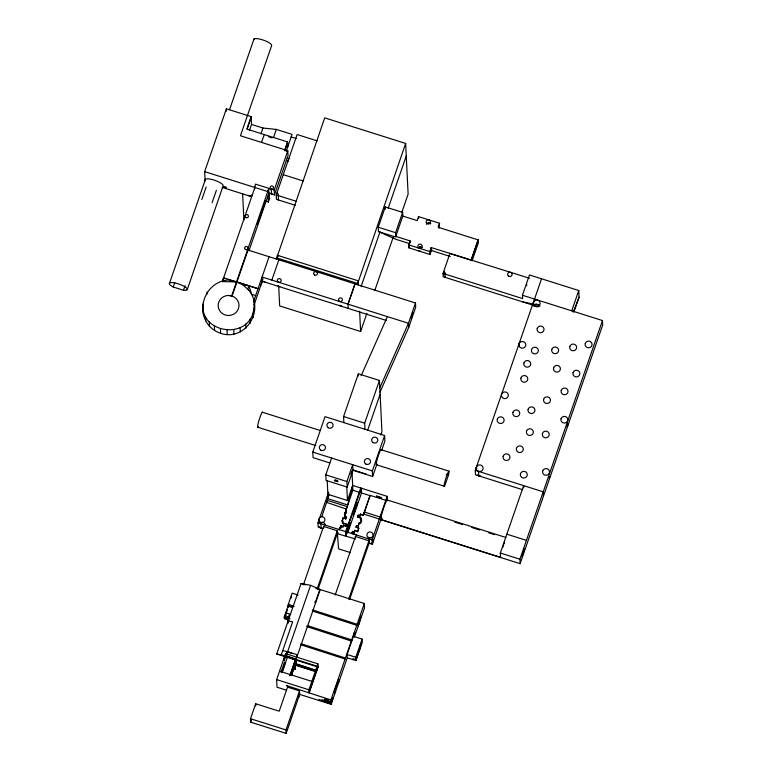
<?xml version="1.0" encoding="UTF-8"?>
<svg xmlns="http://www.w3.org/2000/svg" width="772" height="772" viewBox="0 0 772 772"><rect width="100%" height="100%" fill="white"/><g stroke="black" fill="none" stroke-linecap="round" stroke-linejoin="round"><path stroke-width="1.16" d="M334.585 694.298L334.421 691.239L338.599 679.177L338.754 682.236M230.133 280.747L236.512 281.877L230.133 280.747L230.403 279.947C203.914 279.725 192.17 315.613 214.597 330.474C241.761 346.985 267.546 311.463 247.87 288.969L248.951 285.804L236.946 282.012L242.784 284.752L248.516 289.876M242.948 283.942L242.784 284.752L248.951 285.843L258.031 288.68L223.629 277.804L222.317 281.597L236.502 281.905M223.417 281.24L223.629 277.804M526.639 285.698L526.755 284.636M203.055 308.356L203.48 306.233M253.264 317.466L253.052 313.22L254.326 306.87M501.559 394.376L501.414 395.1A3.474 3.339 -2.8 0 0 505.863 398.477A3.474 3.339 -2.8 0 0 507.667 393.286A3.474 3.339 -2.8 0 0 501.974 393.459L501.646 394.116M329.268 494.177L321.837 516.68M387.39 500.825L387.177 496.357L352.659 485.453L347.67 504.956L328.09 498.77L327.222 480.937M261.032 284.849L262.268 281.124L265.028 282.118M205.111 180.86L204.657 171.625L226.389 108.804L251.132 116.63L251.518 124.417L249.559 130.072M169.599 282.948L205.487 179.21M229.593 109.556L254.007 38.976M201.849 199.475L206.153 187.036M173.246 287.01A9.515 2.461 19.1 0 1 171.413 282.581A9.515 2.461 19.1 0 1 184.933 286.846A9.515 2.461 19.1 0 1 183.495 290.253L173.246 287.001L174.8 282.504M212.097 202.718L216.401 190.269M183.495 290.253L185.048 285.737M187.239 289.616L223.127 185.869A9.515 2.461 19.1 0 0 214.018 180.079A9.515 2.461 19.1 0 0 205.207 180.204M251.132 116.63L246.828 129.069L287.522 141.923L287.763 146.815M247.262 128.799L251.18 117.489M260.984 133.681L262.943 128.027L276.328 129.406L292.067 134.376L286.209 151.302M261.525 142.415L264.236 134.569M222.317 281.597L254.992 187.123M273.587 137.32L276.328 129.406M268.994 188.397L267.884 191.61L204.657 171.625M248.005 250.051L232.082 296.081L229.207 295.483A10.412 10.007 -2.8 0 0 218.601 308.385A10.412 10.007 -2.8 0 0 234.794 313.5A10.412 10.007 -2.8 0 0 234.321 297.114L232.082 296.062M257.433 224.44L265.404 201.405M248.951 250.765L268.868 193.174L268.666 188.937L231.648 295.937L229.207 295.493M268.386 202.003L268.125 196.503L269.235 193.29L269.505 198.79L268.386 202.003L265.008 200.932M284.81 149.778L287.522 141.923M284.849 150.636L287.56 142.791M268.868 193.174L274.436 194.94L274.195 190.047L287.792 150.723L240.449 135.756L271.628 45.625A9.505 2.461 19.1 0 0 262.528 39.845A9.505 2.461 19.1 0 0 253.718 39.97M274.436 194.94L288.033 155.616L287.792 150.723M295.28 205.294L276.434 199.34L276.231 194.959L297.143 134.531L317.109 140.842M269.09 256.719L253.872 300.713L254.075 304.95L263.049 278.866M271.84 280.101L278.866 259.807M348.008 304.168L355.023 283.884L348.008 304.168L348.211 308.414M357.301 284.607L405.638 143.447L324.703 117.865L276.366 259.016M409.16 243.489L395.93 239.301L378.463 231.59L378.251 227.219L385.267 206.915L402.627 212.406L402.839 216.778M361.093 286.566L379.94 232.082M388.191 208.247L406.255 156.031M329.673 462.91L313.056 457.661L312.776 452.093L325.031 416.658L384.61 435.495L384.881 441.063L381.744 450.124M278.682 285.659L279.667 305.915L360.611 331.497L366.893 313.335M374.738 290.629L393.199 237.284M401.836 212.31L408.118 194.148L405.638 143.447M378.463 231.59L395.824 237.081L395.602 232.7L402.627 212.406M343.868 422.612L343.579 416.523L358.353 373.802L379.438 380.461L381.947 431.683L380.779 435.061M347.159 487.093L346.889 481.525L352.698 464.705L352.978 470.273L347.159 487.093L326.073 480.425L325.803 474.857L331.613 458.047M529.64 278.296L431.143 247.551L431.307 250.813L431.731 249.588L429.907 254.47L408.89 247.831L408.745 244.898L410.125 240.912L395.785 236.377L402.81 216.073L417.15 220.609L418.53 216.614L439.548 223.262L438.998 228.184M408.89 247.831L409.575 245.834M291.343 607.139L288.381 606.194L288.284 604.351L292.163 593.157L298.098 595.038M289.133 620.234L284.366 618.729L284.279 616.886L288.139 605.702L292.656 607.13M290.735 598.377L291.401 596.438M285.322 614.946L284.318 617.851L287.338 618.797L287.387 619.684M285.659 613.972L287.493 609.697M288.381 606.194L289.066 604.215M322.85 528.637L318.209 527.17L317.996 522.856L328.621 492.16M250.495 718.722L255.677 703.755L279.203 711.195L287.522 687.128L299.497 690.911L299.661 694.375L286.161 733.4L250.668 722.177L250.495 718.722L285.997 729.936L286.161 733.4M250.668 722.177L251.411 720.044M286.624 690.255L277.023 687.215L276.646 679.592L285.621 653.643L317.9 663.852L308.925 689.792L309.08 693.024L318.054 667.076L276.694 654L301.08 583.507L310.585 585.321L320.216 589.547L297.278 655.901L297.22 654.752L287.155 651.51L292.183 653.662M303.367 584.867L323.584 526.436L337.287 530.769L337.403 533.24L318.045 589.2L317.562 589.046M281.24 654.868L292.665 621.827L288.12 620.958L288.236 623.149M364.953 429.28L364.664 423.191L379.438 380.461M276.694 654L285.727 655.727L287.155 651.51M310.585 585.321L286.2 655.814L295.444 659.886L289.983 675.674M281.037 672.113L284.521 662.029L284.656 664.76L282.33 671.486M282.031 672.721L287.435 657.117M350.835 474.191L351.955 470.959L352.891 490.23L345.518 511.566L346.338 511.826L345.788 513.438L344.93 512.714L345.788 513.438M367.665 430.236L380.113 394.26M429.907 254.47L429.763 251.547L431.143 247.551M439.548 223.262L438.168 227.257L478.196 239.909L471.171 260.203L451.186 253.892M247.571 249.916L415.49 302.991L408.465 323.285L379.805 387.882M327.878 494.302L347.458 500.497L352.659 485.453M317.07 589.2L337.287 530.769M380.007 392.118L408.678 327.531L415.693 307.237L415.49 302.991M339.111 529.563L339.863 527.382L340.674 528.096L339.863 527.382M342.363 523.184L342.903 521.602L342.102 520.897L343.241 517.607L345.74 518.852L343.241 517.607M344.93 512.714L344.611 516.671L346.31 517.201L345.74 518.852M345.518 511.566L347.111 506.596L327.531 500.401L326.778 502.562M338.194 532.738L337.818 533.828L355.554 538.981M339.13 530.026L339.883 527.845M342.131 521.361L343.27 518.07M344.959 513.177L344.38 514.837L345.152 515.078M342.102 520.897L342.884 521.139L342.343 522.721L347.439 524.333L346.898 526.446L343.501 525.375L346.898 526.446M344.611 516.671L345.132 514.625M340.655 527.633L341.224 525.993L340.674 528.096M345.76 512.984L346.319 511.373L345.489 511.103M289.963 675.365L295.425 659.568L296.689 660.321L295.444 663.901L316.819 670.656L295.425 663.544L296.67 659.963M295.83 659.693L297.22 654.752M319.83 589.432L315.333 602.44L314.532 602.189M291.092 673.744L293.785 665.947M294.171 664.827L294.209 663.505M291.546 674.757L295.02 664.731L315.265 671.129M291.565 675.124L295.029 665.097M340.452 526.205L342.951 526.986L343.482 524.912M345.711 518.388L346.29 516.748L344.582 516.207M342.951 526.986L343.501 525.375M295.512 665.001L295.251 669.498L294.007 669.102L294.422 667.905M346.869 525.983L347.439 524.333M347.854 530.798L350.556 522.972M353.267 515.146L357.523 502.852M347.603 533.201L361.528 492.961L361.296 488.213L346.213 531.812L346.445 536.55M352.978 470.273L372.625 476.488L372.355 470.92L384.61 435.495M351.955 533.018L356.577 534.928L351.984 533.481L352.514 531.397L354.232 532.39L352.514 531.397M360.524 523.512L361.643 520.289L360.456 519.923L361.016 518.282L357.629 517.211L358.169 515.117L359.887 516.111L358.169 515.117M351.984 533.481L352.543 531.86M357.629 517.211L358.189 515.58M372.625 476.488L376.958 463.982A7.961 0.791 -72.5 0 1 377.633 457.912A7.961 0.791 -72.5 0 1 381.204 449.902M532.651 305.036L443.205 276.762L443.041 273.433L450.057 253.139M354.203 531.927L354.773 530.296L357.706 531.676L355.767 531.059M357.706 531.676L358.826 528.434L355.921 527.054L356.481 525.433L358.169 525.964M359.858 515.648L360.428 514.017L363.332 515.397L361.412 514.789M354.232 532.39L354.773 530.296M359.887 516.111L360.428 514.017M285.997 729.936L299.497 690.911M299.575 693.488L298.619 697.27L299.623 694.375L331.149 704.325L347.255 657.812L347.091 654.511L353.383 636.321L362.107 639.081L362.271 642.381L355.95 660.562L347.255 657.812M358.16 526.012L359.308 522.673L360.505 523.059L361.614 519.836L360.428 519.459L360.997 517.819L357.6 516.748M358.198 526.427L359.308 522.673M335.222 594.932L355.438 536.511L368.919 540.767L369.045 543.247L349.687 599.207M357.677 531.213L358.806 527.971L355.921 527.054M363.313 514.934L370.135 495.363L386.318 500.478M363.332 515.397L370.135 495.363M309.051 692.416L318.025 666.468L285.746 656.268L284.318 660.417L284.183 657.792M348.712 599.197L368.919 540.767M369.045 543.247L372.307 544.27L372.094 539.956L387.177 496.357M372.307 544.27L380.866 519.517L382.381 520.135L381.619 517.501M472.097 260.878L478.341 242.833L478.177 239.532L471.171 260.203M331.169 704.325L330.947 699.934L364.307 603.492L315.671 588.119M354.261 633.754L354.676 632.548M322.088 701.458L322.001 699.702L331.053 702.559L332.008 698.776L332.153 701.42M331.053 702.559L332.066 699.664M355.979 660.571L355.815 657.271L362.107 639.081M361.248 643.607L360.244 646.502L360.206 645.624M448.484 474.963L444.865 485.424A7.961 0.791 -72.5 0 1 444.749 482.201A7.961 0.791 -72.5 0 1 448.291 471.981A7.961 0.791 -72.5 0 1 448.484 474.963L446.187 474.23M443.041 273.433L522.615 298.59L522.451 295.261L529.476 274.967L578.759 290.542L579.077 297.201L574.011 311.859M522.731 489.747L475.494 474.819L475.272 470.351L541.539 278.779M571.734 310.836L578.759 290.542M500.546 557.49L500.324 553.022L523.638 485.636L523.744 487.875M380.654 515.204L380.876 519.662L520.125 563.676L519.913 559.217L602.469 320.554L522.451 295.261M520.125 563.676L602.681 325.012L602.469 320.554M363.631 514.528L364.365 512.048L380.548 517.163M573.21 312.11L579.077 297.201M361.151 375.742L387.38 316.617M202.843 304.11C200.44 332.375 244.917 339.921 253.052 313.22M519.093 343.685L519.421 343.019A3.474 3.339 -2.8 0 1 525.114 342.845A3.474 3.339 -2.8 0 1 523.319 348.037A3.474 3.339 -2.8 0 1 518.861 344.659L519.006 343.936L519.112 346.165M278.673 255.677L276.308 257.771L357.243 283.353M282.668 650.719L287.638 651.664M522.779 301.92L532.593 303.888M535.913 304.554L539.31 305.239M251.518 124.417L262.943 128.027M291.044 136.914L296.303 138.574M268.714 136.827L272.043 137.879M287.184 158.192L289.288 158.849M286.258 160.451L288.361 161.116M283.256 174.675L303.222 180.986M428.624 222.693L430.844 223.388M274.195 190.047L255.464 184.122L254.451 189.294M276.231 194.959L296.197 201.27M378.251 227.219L395.602 232.7M419.688 246.808L421.975 247.532M431.287 250.475L450.221 256.468M408.745 244.898L429.763 251.547M248.179 195.374L251.19 196.32L251.151 195.441M222.124 187.374L251.276 196.59L251.228 195.712M535.874 303.898L539.29 304.979M538.258 306.812L534.842 305.731L534.774 304.332M277.187 255.204L358.131 280.796L358.353 285.37M386.463 320.505L262.277 281.249L262.065 277.003L408.465 323.285L408.678 327.531M255.648 295.57L251.643 294.306L248.951 285.843M343.579 416.523L364.664 423.191M475.272 470.351L543.218 491.832L543.44 496.29M262.297 412.2L320.235 430.506M380.963 449.642L448.87 471.103M257.752 427.244L315.69 445.55M376.389 464.763L444.305 486.235M312.776 452.093L372.355 470.92M352.736 469.849L366.053 474.066M325.803 474.857L346.889 481.525M506.847 534.185L526.427 540.371M360.852 489.766L361.373 489.93M505.882 537.466L387.351 499.995A10.422 1.042 -72.5 0 0 383.973 506.943A10.422 1.042 -72.5 0 0 380.837 518.842M454.64 522.075L462.611 524.593M471.731 527.479L479.711 529.997M488.83 532.883L494.524 534.687M352.891 490.23L358.97 492.15M370.155 495.682L360.997 492.797L360.765 488.049L345.692 531.647L345.924 536.386M500.324 553.022L519.913 559.217M326.778 502.418L346.377 509.076M363.612 514.065L500.536 557.345M343.386 523.503L346.445 524.468M340.433 525.732L342.922 526.523M317.996 522.856L372.094 539.956M337.403 533.24L338.551 548.834L350.411 552.578M301.08 583.507L305.567 584.915M288.284 604.351L294.228 606.232M284.279 616.886L289.925 618.671M347.091 654.511L355.815 657.271M285.717 655.669L295.792 658.912M282.919 655.689L285.177 656.403M293.794 664.711L315.285 671.495M279.56 671.177L311.84 681.377M276.646 679.592L308.925 689.792M330.947 699.934L286.451 685.517L287.705 686.269M324.973 699.77L331.005 701.68M254.056 304.66L254.538 311.106M534.523 299.073L534.629 301.302M533.587 305.587L533.761 301.572A3.474 3.339 -2.8 0 1 539.445 301.398A3.474 3.339 -2.8 0 1 537.65 306.59A3.474 3.339 -2.8 0 1 533.191 303.213L533.336 302.489L533.5 305.837M478.553 471.383L478.765 475.851M476.527 469.289L476.749 466.394A3.474 3.339 -2.8 0 1 482.432 466.22A3.474 3.339 -2.8 0 1 480.638 471.412A3.474 3.339 -2.8 0 1 476.179 468.035L476.324 467.311L476.43 469.54M443.871 274.832L443.707 271.503A2.123 2.036 -2.8 0 1 445.048 274.07L445.212 277.399A2.123 2.036 -2.8 0 0 445.319 276.878M418.53 216.614L418.627 218.563M410.125 240.912L410.221 242.862M385.267 206.915L385.373 209.106M359.617 311.241L360.611 331.497M369.074 539.001L369.286 543.314M358.353 373.802L358.459 375.916M364.316 603.492L364.529 607.882L354.84 635.887L354.628 631.486M355.438 536.511L355.477 537.409M359.974 648.943L359.926 648.065L358.961 651.848M357.224 624.326L312.737 609.948L312.37 611.009L356.857 625.388M357.957 654.752L357.918 653.874L355.911 659.684L352.891 658.728L352.939 659.606M356.915 656.779L356.953 657.657M354.213 632.693L354.425 637.083M346.802 487.122L347.458 500.497M345.557 658.072L301.061 643.703L300.704 644.736L345.2 659.105M333.166 698.515L333.118 697.637L331.111 703.446L319.029 699.625L319.068 700.503M323.584 526.436L323.661 528.087M320.93 523.783L321.142 528.096M328.139 703.369L327.946 699.847L324.935 698.892L325.099 702.414M318.971 520.038L319.135 523.281M317.9 663.852L318.054 667.076M286.171 150.009L286.219 150.887M295.02 664.731L295.251 669.498M271.29 189.13L271.532 194.013M293.842 665.811L294.007 669.102M288.139 605.702L288.236 607.545M285.621 653.643L285.785 656.875M251.759 194.988L251.807 195.876M250.109 319.048L250.321 323.294M242.62 193.801L243.913 220.165M245.699 323.96L245.911 328.197M240.131 327.608L240.333 331.844M255.677 703.755L255.783 706.062M226.389 108.804L226.505 111.11M233.762 329.74L233.974 333.987M227.055 330.233L227.257 334.469M220.445 329.026L220.647 333.272M214.384 326.228L214.597 330.474M209.299 322.011L209.511 326.257M207.06 291.922L207.166 294.045M205.526 316.665L205.738 320.911M203.325 310.566L203.538 314.802M278.567 199.456A2.123 2.036 -2.8 0 1 278.46 199.977L278.248 195.586A2.123 2.036 -2.8 0 0 276.907 193.019M272.4 194.061A1.679 1.612 -2.8 0 1 270.557 193.212M426.414 224.208A2.181 2.094 -2.8 0 1 430.438 223.919M420.576 251.228A2.181 2.104 -2.8 0 1 418.501 250.572M418.318 248.024A2.181 2.104 -2.8 0 1 421.773 247.773M480.56 475.948A3.474 3.339 -2.8 0 1 477.27 474.905M258.311 426.453A7.923 0.791 -72.5 0 1 258.996 420.422A7.923 0.791 -72.5 0 1 262.548 412.441M373.281 539.889A3.088 2.963 -2.8 0 1 372.307 542.716M371.641 543.15A3.088 2.963 -2.8 0 1 368.562 542.986M368.881 537.852A3.088 2.963 -2.8 0 1 371.959 538.016M502.717 547.57A10.422 1.042 -72.5 0 1 503.643 544.771M503.952 543.884A10.422 1.042 -72.5 0 1 504.579 542.205M321.934 528.241A3.088 2.963 -2.8 0 1 320.419 527.768M319.801 527.257A3.088 2.963 -2.8 0 1 319.357 526.62M320.062 523.069A3.088 2.963 -2.8 0 1 323.815 522.798M324.423 523.3A3.088 2.963 -2.8 0 1 325.195 525.442M533.983 306.03A3.474 3.339 -2.8 0 1 539.985 306.359M279.84 286.508A1.94 1.862 -2.8 0 1 277.997 285.93M341.533 305.615A1.94 1.862 -2.8 0 1 339.217 305.191M567.999 423.49A3.474 3.339 -2.8 0 1 567.893 425.218M567.497 425.999A3.474 3.339 -2.8 0 1 566.899 426.665M549.712 476.556A3.474 3.339 -2.8 0 1 549.143 478.196M412.142 314.513L412.074 315.101L412.808 312.785L411.138 318.189L412.142 314.513M522.818 554.296C527.073 540.902 521.534 556.438 522.084 556.622L522.818 554.296M497.332 419.273L497.187 419.997A3.474 3.339 -2.8 0 0 501.646 423.374A3.474 3.339 -2.8 0 0 503.441 418.183A3.474 3.339 -2.8 0 0 497.757 418.356L497.332 419.273M503.17 456.262L503.026 456.985A3.474 3.339 -2.8 0 0 507.484 460.363A3.474 3.339 -2.8 0 0 509.279 455.171A3.474 3.339 -2.8 0 0 503.595 455.345L503.17 456.262M512.955 412.402L512.811 413.126A3.474 3.339 -2.8 0 0 517.259 416.504A3.474 3.339 -2.8 0 0 519.064 411.312A3.474 3.339 -2.8 0 0 513.37 411.486L512.955 412.402M520.994 377.981L520.849 378.705A3.474 3.339 -2.8 0 0 525.298 382.082A3.474 3.339 -2.8 0 0 527.102 376.89A3.474 3.339 -2.8 0 0 521.409 377.064L520.994 377.981M523.947 362.937L523.802 363.66A3.474 3.339 -2.8 0 0 528.26 367.038A3.474 3.339 -2.8 0 0 530.055 361.846A3.474 3.339 -2.8 0 0 524.371 362.02L523.947 362.937M531.561 349.648L531.416 350.372A3.474 3.339 -2.8 0 0 535.864 353.75A3.474 3.339 -2.8 0 0 537.669 348.558A3.474 3.339 -2.8 0 0 531.976 348.732L531.561 349.648M537.235 328.486L537.09 329.21A3.474 3.339 -2.8 0 0 541.548 332.587A3.474 3.339 -2.8 0 0 543.343 327.396A3.474 3.339 -2.8 0 0 537.659 327.569L537.235 328.486M516.478 448.3L516.333 449.024A3.474 3.339 -2.8 0 0 520.791 452.402A3.474 3.339 -2.8 0 0 522.586 447.21A3.474 3.339 -2.8 0 0 516.902 447.384L516.478 448.3M528.144 409.314L528 410.038A3.474 3.339 -2.8 0 0 532.458 413.416A3.474 3.339 -2.8 0 0 534.253 408.224A3.474 3.339 -2.8 0 0 528.569 408.398L528.144 409.314M526.523 431.22L526.379 431.944A3.474 3.339 -2.8 0 0 530.837 435.321A3.474 3.339 -2.8 0 0 532.632 430.129A3.474 3.339 -2.8 0 0 526.948 430.303L526.523 431.22M520.482 473.776L520.338 474.5A3.474 3.339 -2.8 0 0 524.786 477.878A3.474 3.339 -2.8 0 0 526.591 472.686A3.474 3.339 -2.8 0 0 520.897 472.86L520.482 473.776M551.816 349.417L551.671 350.141A3.474 3.339 -2.8 0 0 556.129 353.518A3.474 3.339 -2.8 0 0 557.924 348.326A3.474 3.339 -2.8 0 0 552.241 348.5L551.816 349.417M543.681 399.249L543.536 399.973A3.474 3.339 -2.8 0 0 547.995 403.351A3.474 3.339 -2.8 0 0 549.789 398.159A3.474 3.339 -2.8 0 0 544.106 398.333L543.681 399.249M553.611 367.858L553.466 368.582A3.474 3.339 -2.8 0 0 557.924 371.959A3.474 3.339 -2.8 0 0 559.719 366.768A3.474 3.339 -2.8 0 0 554.035 366.941L553.611 367.858M542.436 433.584L542.291 434.308A3.474 3.339 -2.8 0 0 546.74 437.685A3.474 3.339 -2.8 0 0 548.545 432.494A3.474 3.339 -2.8 0 0 542.851 432.667L542.436 433.584M542.706 471.007L542.562 471.731A3.474 3.339 -2.8 0 0 547.02 475.108A3.474 3.339 -2.8 0 0 548.815 469.916A3.474 3.339 -2.8 0 0 543.131 470.09L542.706 471.007M569.842 346.503L569.697 347.226A3.474 3.339 -2.8 0 0 574.146 350.604A3.474 3.339 -2.8 0 0 575.951 345.412A3.474 3.339 -2.8 0 0 570.257 345.586L569.842 346.503M561.234 390.478L561.09 391.192A3.474 3.339 -2.8 0 0 565.548 394.579A3.474 3.339 -2.8 0 0 567.343 389.377A3.474 3.339 -2.8 0 0 561.659 389.551L561.234 390.478M561.061 418.81L560.916 419.534A3.474 3.339 -2.8 0 0 565.374 422.911A3.474 3.339 -2.8 0 0 567.169 417.72A3.474 3.339 -2.8 0 0 561.485 417.893L561.061 418.81M573.085 372.673L572.94 373.397A3.474 3.339 -2.8 0 0 577.398 376.775A3.474 3.339 -2.8 0 0 579.193 371.583A3.474 3.339 -2.8 0 0 573.509 371.757L573.085 372.673M585.273 343.54L585.128 344.264A3.474 3.339 -2.8 0 0 589.586 347.641A3.474 3.339 -2.8 0 0 591.381 342.45A3.474 3.339 -2.8 0 0 585.687 342.623L585.273 343.54M286.537 613.026L285.534 615.931L288.554 616.886L289.558 613.981L286.537 613.026M307.343 625.552L306.957 626.661L351.453 641.049L351.829 639.949L307.343 625.552M360.978 616.297L358.208 625.764L360.978 616.297M337.615 480.638L337.152 481.149C341.166 483.021 331.034 479.846 335.405 480.618L334.942 479.837L337.615 480.638M378.734 497.149L381.667 497.824L376.466 495.807L376.524 496.589L378.734 497.149M226.177 187.345L223.726 186.573L226.196 187.866L226.177 187.345M245.824 217.569A1.679 1.612 -2.8 0 0 248.43 216.305A1.679 1.612 -2.8 0 0 245.998 214.78A1.679 1.612 -2.8 0 0 245.824 217.569M270.895 188.947A1.679 1.612 -2.8 0 0 273.5 187.683A1.679 1.612 -2.8 0 0 271.068 186.149A1.679 1.612 -2.8 0 0 270.895 188.947M508.623 276.154A2.268 2.171 -2.8 0 0 512.125 274.456A2.268 2.171 -2.8 0 0 508.854 272.391A2.268 2.171 -2.8 0 0 508.623 276.154M418.791 247.995A2.181 2.104 -2.8 0 0 422.178 246.355A2.181 2.104 -2.8 0 0 419.013 244.367A2.181 2.104 -2.8 0 0 418.791 247.995M427.148 223.687A2.181 2.094 -2.8 0 0 430.525 222.046A2.181 2.094 -2.8 0 0 427.37 220.059A2.181 2.094 -2.8 0 0 427.148 223.687M328.322 427.746A3.088 2.963 -2.8 0 0 333.099 425.43A3.088 2.963 -2.8 0 0 328.64 422.622A3.088 2.963 -2.8 0 0 328.322 427.746M245.39 249.424A1.679 1.612 -2.8 0 0 247.986 248.169A1.679 1.612 -2.8 0 0 245.554 246.635A1.679 1.612 -2.8 0 0 245.39 249.424M278.181 281.992A1.94 1.862 -2.8 0 0 281.172 280.545A1.94 1.862 -2.8 0 0 278.374 278.779A1.94 1.862 -2.8 0 0 278.181 281.992M314.532 274.967A1.94 1.862 -2.8 0 0 317.533 273.51A1.94 1.862 -2.8 0 0 314.735 271.754A1.94 1.862 -2.8 0 0 314.532 274.967M339.39 301.263A1.94 1.862 -2.8 0 0 342.392 299.816A1.94 1.862 -2.8 0 0 339.593 298.05A1.94 1.862 -2.8 0 0 339.39 301.263M320.708 450.076A3.088 2.963 -2.8 0 0 325.485 447.76A3.088 2.963 -2.8 0 0 321.027 444.942A3.088 2.963 -2.8 0 0 320.708 450.076M365.735 463.982A3.088 2.963 -2.8 0 0 370.521 461.666A3.088 2.963 -2.8 0 0 366.053 458.848A3.088 2.963 -2.8 0 0 365.735 463.982M373.04 442.568A3.088 2.963 -2.8 0 0 377.817 440.252A3.088 2.963 -2.8 0 0 373.358 437.435A3.088 2.963 -2.8 0 0 373.04 442.568M320.139 522.2A3.088 2.963 -2.8 0 0 324.925 519.874A3.088 2.963 -2.8 0 0 320.457 517.066A3.088 2.963 -2.8 0 0 320.139 522.2M368.292 537.418A3.088 2.963 -2.8 0 0 373.069 535.092A3.088 2.963 -2.8 0 0 368.601 532.284A3.088 2.963 -2.8 0 0 368.292 537.418"/></g></svg>
